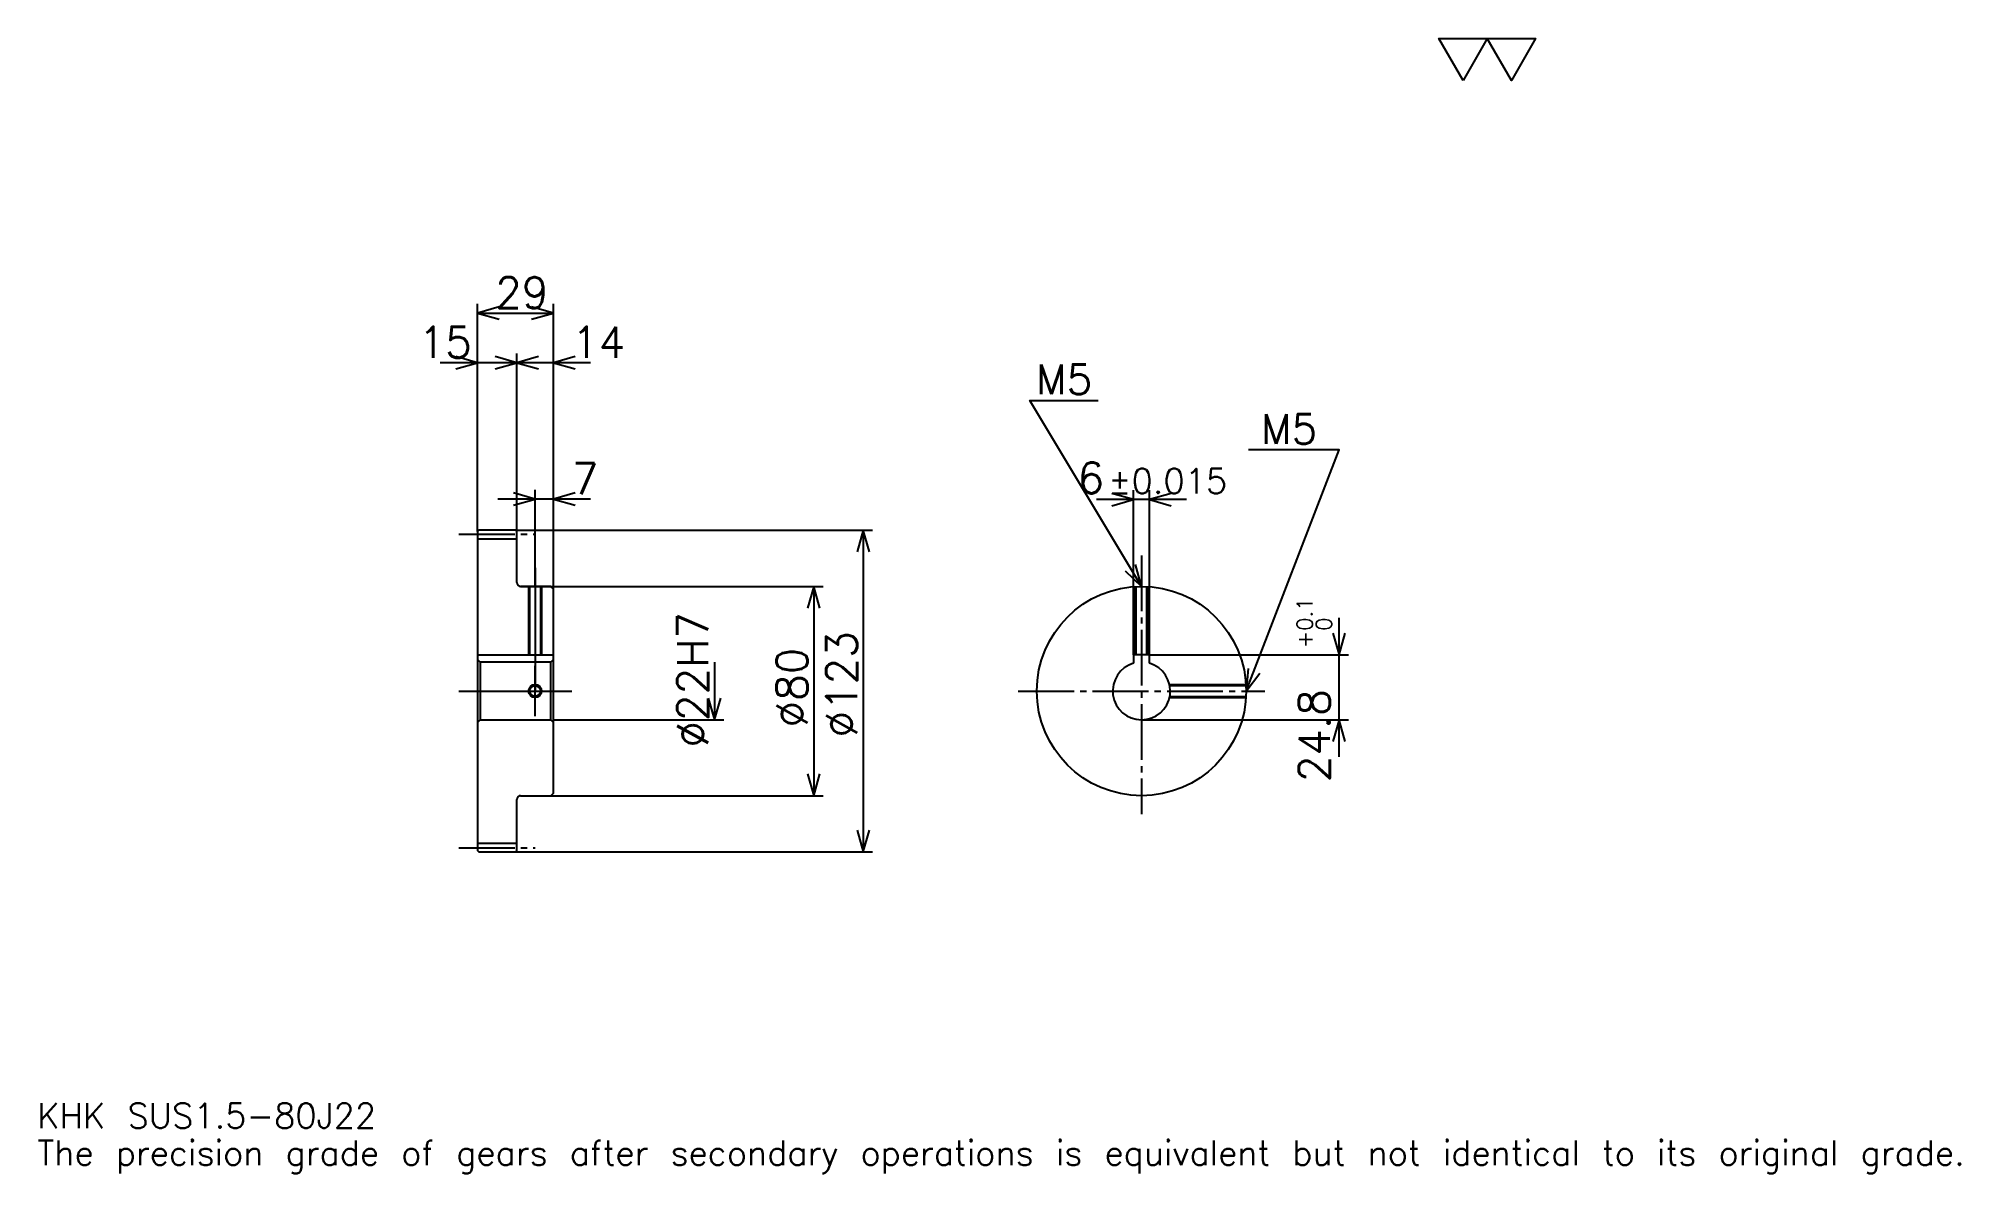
# Model space of a CAD drawing. Extents: x 24 to 759, y 9 to 443.
import ezdxf

# ---------------------------------------------------------------- set-up
doc = ezdxf.new("R2010")
doc.units = 0
doc.linetypes.add('DASHDOT', pattern=[28.434782, 21.326087, -2.369565, 2.369565, -2.369565])
doc.layers.get('0').update_dxf_attribs({"linetype": 'CONTINUOUS'})
doc.layers.add('DASHDOT', color=6, linetype='DASHDOT')
doc.styles.add('KANJI', font='TXT', dxfattribs={"bigfont": 'BIGFONT'})

msp = doc.modelspace()

# ---------------------------------------------------------------- linework, layer by layer
at = {"color": 5}
for p, q in [((191.934784, 254.619568), (191.934784, 341.108704)), ((220.934784, 254.619568), (220.934784, 341.108704)), ((191.934784, 337.554352), (220.934784, 337.554352)), ((221.152176, 318.597839), (177.717392, 318.597839)), ((235.152176, 318.597839), (192.717392, 318.597839)), ((206.934784, 254.619568), (206.934784, 322.152161)), ((235.152176, 266.467407), (199.717392, 266.467407)), ((213.934784, 254.619568), (213.934784, 270.021729)), ((462.978241, 266.293488), (428.543457, 266.293488)), ((442.760864, 206.919571), (442.760864, 269.847839)), ((448.760864, 206.919571), (448.760864, 269.847839)), ((191.934784, 254.119568), (191.934784, 254.619568)), ((206.434784, 254.619568), (220.934784, 254.619568)), ((206.934784, 254.119568), (206.934784, 254.619568)), ((213.934784, 233.119568), (213.934784, 254.619568)), ((213.934784, 233.119568), (213.934784, 254.619568)), ((220.934784, 254.619568), (342.967407, 254.619568)), ((220.934784, 232.119568), (220.934784, 254.619568)), ((339.413055, 254.619568), (339.413055, 131.619568)), ((208.434784, 233.119568), (220.934784, 233.119568)), ((220.934784, 233.119568), (324.010864, 233.119568)), ((320.456512, 233.119568), (320.456512, 153.119568)), ((521.304321, 167.902176), (521.304321, 221.136963)), ((448.760864, 206.919571), (524.858704, 206.919571)), ((282.543488, 204.119568), (282.543488, 182.119568)), ((220.934784, 182.119568), (286.097839, 182.119568)), ((445.760864, 182.119568), (524.858704, 182.119568)), ((208.434784, 153.119568), (220.934784, 153.119568)), ((220.934784, 153.119568), (324.010864, 153.119568)), ((206.434784, 131.619568), (220.934784, 131.619568)), ((220.934784, 131.619568), (342.967407, 131.619568))]:
    msp.add_line(p, q, dxfattribs=at)
at = {"color": 4}
for p, q in [((191.934784, 251.244568), (206.934784, 251.244568)), ((191.934784, 206.919571), (220.934784, 206.919571)), ((192.934784, 204.119568), (192.934784, 182.119568)), ((219.934784, 204.119568), (220.934784, 205.119568)), ((219.934784, 182.119568), (220.934784, 181.119568)), ((191.934784, 134.994568), (206.934784, 134.994568))]:
    msp.add_line(p, q, dxfattribs=at)
at = {"color": 7}
msp.add_lwpolyline([(568.695679, 426.521729), (559.454346, 442.539978), (596.419617, 442.539978), (587.178284, 426.521729), (577.937012, 442.539978), (568.695679, 426.521729)], dxfattribs=at)
at = {"color": 5}
for points in [[(200.228256, 339.92392), (191.934784, 337.554352), (200.228256, 335.184784)], [(212.641312, 335.184784), (220.934784, 337.554352), (212.641312, 339.92392)], [(183.641312, 316.228271), (191.934784, 318.597839), (183.641312, 320.967407)], [(198.641312, 316.228271), (206.934784, 318.597839), (198.641312, 320.967407)], [(215.228256, 320.967407), (206.934784, 318.597839), (215.228256, 316.228271)], [(229.228271, 320.967407), (220.934784, 318.597839), (229.228271, 316.228271)], [(445.760864, 233.119568), (403.108704, 304.206543), (429.17392, 304.206543)], [(485.760864, 193.119568), (521.304321, 285.25), (486.708679, 285.25)], [(205.641312, 264.097839), (213.934784, 266.467407), (205.641312, 268.836975)], [(229.228271, 268.836975), (220.934784, 266.467407), (229.228271, 264.097839)], [(434.467407, 263.92392), (442.760864, 266.293488), (434.467407, 268.663055)], [(457.054352, 268.663055), (448.760864, 266.293488), (457.054352, 263.92392)], [(341.782623, 246.32608), (339.413055, 254.619568), (337.043488, 246.32608)], [(439.462036, 239.012039), (445.760864, 233.119568), (443.525787, 241.450302)], [(322.82608, 224.826096), (320.456512, 233.119568), (318.086945, 224.826096)], [(518.934814, 215.213043), (521.304321, 206.919571), (523.67395, 215.213043)], [(486.535248, 201.710083), (485.760864, 193.119568), (490.956757, 200.004288)], [(280.17392, 190.41304), (282.543488, 182.119568), (284.913055, 190.41304)], [(523.67395, 173.826096), (521.304321, 182.119568), (518.934814, 173.826096)], [(318.086945, 161.41304), (320.456512, 153.119568), (322.82608, 161.41304)], [(337.043488, 139.913055), (339.413055, 131.619568), (341.782623, 139.913055)]]:
    msp.add_lwpolyline(points, dxfattribs=at)
at = {"color": 4}
for points in [[(206.934784, 234.619568), (206.934784, 254.119568), (206.434784, 254.619568), (192.434784, 254.619568), (191.934784, 254.119568), (191.934784, 181.119568)], [(208.434784, 153.119568), (219.934784, 153.119568), (220.934784, 154.119568), (220.934784, 232.119568), (219.934784, 233.119568), (208.434784, 233.119568)], [(211.434784, 233.119568), (211.434784, 206.919571)], [(211.869781, 233.119568), (211.869781, 206.919571)], [(215.999786, 233.119568), (215.999786, 206.919571)], [(216.434784, 233.119568), (216.434784, 206.919571)], [(443.260864, 206.919571), (443.260864, 233.041367)], [(443.695862, 206.919571), (443.695862, 233.066223)], [(447.825867, 206.919571), (447.825867, 233.066223)], [(448.260864, 206.919571), (448.260864, 233.041367)], [(448.760864, 203.702576), (448.760864, 206.919571), (442.760864, 206.919571), (442.760864, 203.702576)], [(191.934784, 181.119568), (192.934784, 182.119568), (219.934784, 182.119568), (219.934784, 204.119568), (192.934784, 204.119568), (191.934784, 205.119568)], [(456.472992, 195.619568), (485.682648, 195.619568)], [(456.565308, 195.18457), (485.70752, 195.18457)], [(456.565308, 191.054565), (485.70752, 191.054565)], [(456.472992, 190.619568), (485.682648, 190.619568)], [(191.934784, 181.119568), (191.934784, 132.119568), (192.434784, 131.619568), (206.434784, 131.619568), (206.934784, 132.119568), (206.934784, 151.619568)]]:
    msp.add_lwpolyline(points, dxfattribs=at)
for centre, radius in [((445.760864, 193.119568), 40), ((213.934784, 193.119568), 2.065)]:
    msp.add_circle(centre, radius, dxfattribs=at)
at = {"color": 7}
msp.add_circle((213.934784, 193.119568), 2.5, dxfattribs=at)
at = {"color": 4}
for centre, radius, start, end in [((208.434784, 234.619568), 1.5, 180, 270), ((445.760864, 193.119568), 11, 105.826620886, 74.173379114), ((208.434784, 151.619568), 1.5, 90, 180)]:
    msp.add_arc(centre, radius, start, end, dxfattribs=at)
at = {"layer": 'DASHDOT', "color": 7}
for p, q in [((184.826096, 253.119568), (214.043488, 253.119568)), ((445.760864, 244.967392), (445.760864, 146.010864)), ((213.934784, 233.119568), (213.934784, 193.119568)), ((184.826096, 193.119568), (228.043488, 193.119568)), ((398.652161, 193.119568), (492.869568, 193.119568)), ((184.826096, 133.119568), (214.043488, 133.119568))]:
    msp.add_line(p, q, dxfattribs=at)
for points in [[(213.934784, 240.228271), (213.934784, 199.810867)], [(213.934784, 183.510864), (213.934784, 202.728271)], [(204.32608, 193.119568), (223.543488, 193.119568)]]:
    msp.add_lwpolyline(points, dxfattribs=at)

# ---------------------------------------------------------------- texts
at = {"color": 7, "style": 'KANJI'}
for s, height, p in [('29', 11.847826, (198.733704, 339.450012)), ('15', 11.847826, (169.42392, 320.493469)), ('14', 11.847826, (228.043488, 320.493469)), ('M5', 11.373913, (405.478271, 306.57608)), ('M5', 11.373913, (491.447815, 287.619568)), ('7', 11.847826, (228.043488, 268.363037)), ('6', 11.847826, (421.304626, 268.663055)), ('%%p0.015', 9.478261, (433.032501, 268.663055)), ('KHK SUS1.5-80J22', 9.478261, (23.695652, 26.065218)), ('The precision grade of gears after secondary operations is equivalent but not identical to its original grade.', 9.478261, (23.695652, 11.847826))]:
    msp.add_text(s, height=height, dxfattribs=at).set_placement(p)
for s, height, p in [('%%c22H7', 11.847826, (280.17392, 171.497284)), ('0.1', 5.923913, (511.115234, 216.174042)), ('0', 5.923913, (518.460876, 216.174042)), ('%%c123', 11.847826, (337.043488, 175.347839)), ('+', 5.923913, (511.115234, 209.539246)), ('%%c80', 11.847826, (318.086945, 179.198364)), ('24.8', 11.847826, (517.75, 158.257172))]:
    msp.add_text(s, height=height, rotation=90, dxfattribs=at).set_placement(p)

doc.saveas('drawing.dxf')
